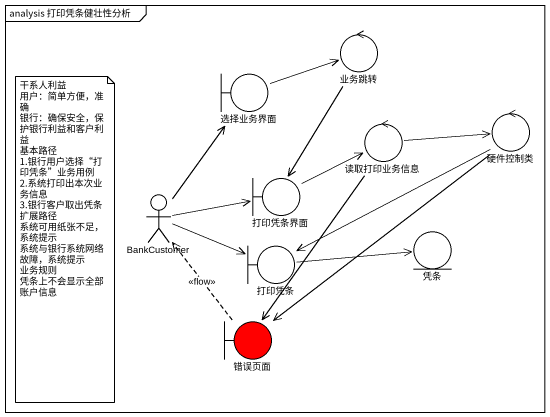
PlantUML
@startuml
mainframe analysis 打印凭条健壮性分析
control 业务跳转
boundary 选择业务界面
control 硬件控制类
control 读取打印业务信息
actor BankCustomer
boundary 打印凭条界面
entity 凭条
boundary 打印凭条
boundary 错误页面 #FF0000
业务跳转 --> 打印凭条界面
选择业务界面 -right-> 业务跳转
硬件控制类 -left-> 打印凭条
硬件控制类 --> 错误页面
读取打印业务信息 -right-> 硬件控制类
读取打印业务信息 --> 错误页面
BankCustomer -up-> 选择业务界面
BankCustomer -right-> 打印凭条界面
BankCustomer -right-> 打印凭条
打印凭条界面 -right-> 读取打印业务信息
打印凭条 -right-> 凭条
错误页面 .up.> BankCustomer : <<flow>>
note as N1
  干系人利益
  用户：简单方便，准确
  银行：确保安全，保护银行利益和客户利益
  基本路径
  1.银行用户选择“打印凭条”业务用例
  2.系统打印出本次业务信息
  3.银行客户取出凭条
  扩展路径
  系统可用纸张不足，系统提示
  系统与银行系统网络故障，系统提示
  业务规则
  凭条上不会显示全部账户信息
end note
@enduml
